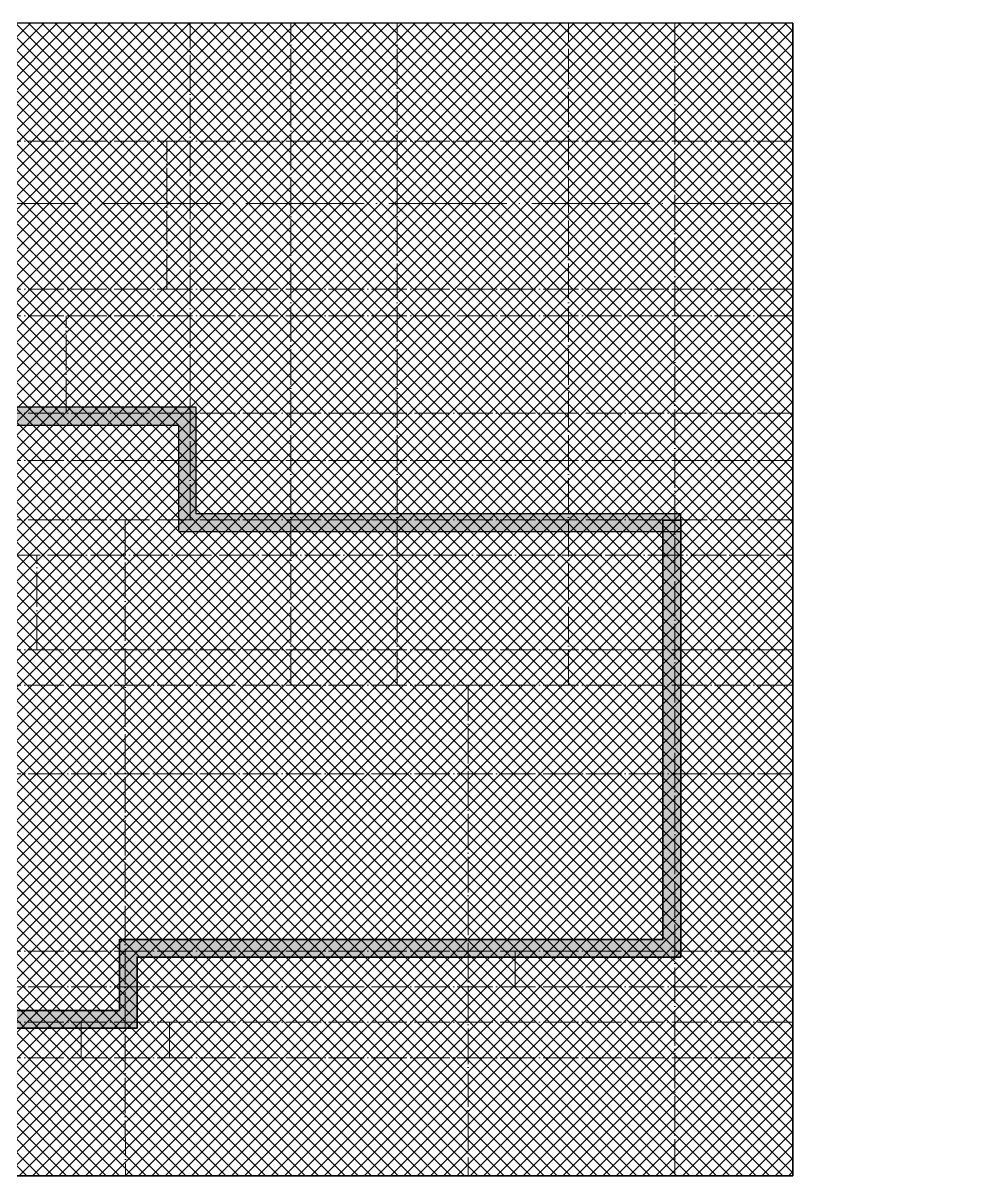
# Model space of a CAD drawing. Extents: x 3002737 to 4077523, y -995787 to -7267.
# Drawn here: x 3086007 to 3102033, y -740222 to -720722 of the extents above; entities that cross this region are included whole.
import ezdxf
from ezdxf.xclip import XClip

# ---------------------------------------------------------------- set-up
doc = ezdxf.new("R2010")
doc.units = 0
doc.header["$LTSCALE"] = 1000
doc.header["$MEASUREMENT"] = 0
doc.header["$XCLIPFRAME"] = 2
doc.linetypes.add('DOTE', pattern=[2.42, 2, -0.2, 0.02, -0.2])
doc.layers.get('0').update_dxf_attribs({"linetype": 'CONTINUOUS'})
doc.layers.add('DOTE', color=19, linetype='DOTE', lineweight=9)
doc.layers.add('填充', color=251, linetype='CONTINUOUS', lineweight=5)
doc.layers.add('S-砼墙', color=40, linetype='CONTINUOUS')

# ---------------------------------------------------------------- blocks, each defined once
blk = doc.blocks.new('A$C74D73064')
at = {"layer": 'S-砼墙', "linetype": 'ByBlock'}
h = blk.add_hatch(color=252, dxfattribs=at)
h.dxf.hatch_style = 1
h.paths.add_polyline_path([(142613, 23074), (142613, 22774), (148313, 22774), (148313, 20974), (156813, 20974), (156813, 21274), (148613, 21274), (148613, 23074)])
h = blk.add_hatch(color=252, dxfattribs=at)
h.dxf.hatch_style = 1
h.paths.add_polyline_path([(131029, 14074), (141113, 14074), (141113, 12874), (147313, 12874), (147313, 14074), (156513, 14074), (156513, 21163), (156813, 21163), (156813, 13774), (147613, 13774), (147613, 12574), (140813, 12574), (140813, 13774), (131029, 13774)])
at = {"layer": '填充'}
h = blk.add_hatch(dxfattribs=at)
h.set_pattern_fill('ANSI37', color=252, scale=100, style=0)
h.set_pattern_definition([(45, (953418.07, -464688.25), (-112.253202, 112.253202), []), (135, (953418.07, -464688.25), (-112.253202, -112.253202), [])])
h.paths.add_polyline_path([(115163, 25224), (115163, 23324), (112163, 23324), (112163, 21074), (113113, 21074), (113113, 17474), (117863, 17474), (117863, 16774), (120563, 16774), (120563, 18874), (120713, 18874), (120713, 22774), (120813, 22774), (120813, 24874), (122163, 24871), (122163, 26768), (117663, 26775), (117663, 25224)], flags=16)
h.paths.add_polyline_path([(104713, 29574), (158713, 29574), (158713, 10074), (104713, 10074)])
at = {"color": 252}
blk.add_lwpolyline([(104713, 29574), (158713, 29574), (158713, 10074), (104713, 10074)], close=True, dxfattribs=at)
at = {"layer": 'DOTE', "color": 252}
blk.add_line((196116, 26519), (-86385, 26519), dxfattribs=at)
at = {"layer": 'S-砼墙', "color": 252, "linetype": 'ByBlock'}
blk.add_lwpolyline([(142613, 23074), (142613, 22774), (148313, 22774), (148313, 20974), (156813, 20974), (156813, 21274), (148613, 21274), (148613, 23074)], close=True, dxfattribs=at)
at = {"layer": 'S-砼墙', "color": 252, "lineweight": 35}
blk.add_lwpolyline([(131029, 14074), (141113, 14074), (141113, 12874), (147313, 12874), (147313, 14074), (156513, 14074), (156513, 21163), (156813, 21163), (156813, 13774), (147613, 13774), (147613, 12574), (140813, 12574), (140813, 13774), (131029, 13774)], close=True, dxfattribs=at)
at = {"layer": '填充', "color": 252}
blk.add_lwpolyline([(104713, 29574), (158713, 29574), (158713, 10074), (104713, 10074)], close=True, dxfattribs=at)
blk = doc.blocks.new('HFHFTHFD')
at = {"layer": 'DOTE', "linetype": 'DOTE', "ltscale": 0.3}
for p, q in [((462417, 604549), (462417, 612949)), ((464117, 601749), (464117, 612949)), ((465917, 601749), (465917, 612949)), ((468817, 601749), (468817, 612949)), ((470617, 612949), (470617, 593449)), ((472617, 610949), (418617, 610949)), ((462017, 608449), (462017, 610949)), ((472617, 608449), (418617, 608449)), ((472617, 607999), (418617, 607999)), ((460317, 606349), (460317, 607999)), ((472617, 606349), (418617, 606349)), ((472617, 605549), (418617, 605549)), ((472617, 604549), (418617, 604549)), ((461316, 604549), (461317, 593449)), ((418617, 603949), (472617, 603949)), ((459817, 602349), (459817, 603949)), ((472617, 602349), (418617, 602349)), ((472617, 601749), (418617, 601749)), ((467117, 601749), (467117, 593449)), ((472617, 600249), (418617, 600249)), ((472617, 597249), (418617, 597249)), ((467917, 597249), (467917, 596649)), ((472617, 596649), (418617, 596649)), ((472617, 596049), (418617, 596049)), ((460567, 596049), (460567, 595449)), ((462067, 596049), (462067, 595449)), ((472617, 595449), (418617, 595449))]:
    blk.add_line(p, q, dxfattribs=at)

msp = doc.modelspace()

# ---------------------------------------------------------------- block references
ref = msp.add_blockref('A$C74D73064', (2940324.4, -750295.6))
XClip(ref).set_block_clipping_path([(104713.0339338902, 10073.5896271096), (158713.0208014316, 29573.5896259328)])
msp.add_blockref('HFHFTHFD', (2626420.9, -1333670.8))

doc.saveas('drawing.dxf')
